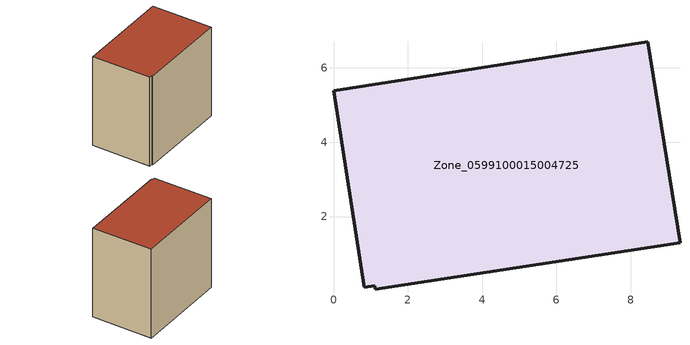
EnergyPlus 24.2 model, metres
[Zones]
Zone_0599100015004725
 floor ground (C_G): 1.12,0.04 1.1,0.14 0.83,0.1 0,5.38 8.46,6.71 9.32,1.3 z0.98
 wall outside (C_F): 9.32,1.3 8.46,6.71 0,5.38 0.83,0.1 1.1,0.14 1.12,0.04 9.32,1.3 z0.98:9.27
 roof outside (C_R): 1.1,0.14 1.12,0.04 9.32,1.3 8.46,6.71 0,5.38 0.83,0.1 z9.27
[BUILDING]
Pand.0599100015004725: North Axis=0; Terrain=City; Loads Convergence Tolerance Value=0.04; Temperature Convergence Tolerance Value=0.4; Solar Distribution=FullExterior; Maximum Number of Warmup Days=25; Minimum Number of Warmup Days=1
[Site:Location]
Rotterdam.The.Hague.AP_ZH_NLD Design_Conditions: Latitude=51.96; Longitude=4.45; Time Zone=1; Elevation=-4.5
[SITE:GROUNDTEMPERATURE:BUILDINGSURFACE]
18, 18, 18, 18, 18, 18, 18, 18, 18, 18, 18, 18
[MATERIAL] Thermal Absorptance=0.9; Solar Absorptance=0.7; Visible Absorptance=0.7
Name | Roughness | Thickness | Conductivity | Density | Specific Heat
G.TI.1975-1991 | MediumSmooth | 0.15 | 0.288461 | 540 | 1210
F.TI.1975-1991 | Rough | 0.3 | 0.230769 | 1920 | 840
R.TI.1975-1991 | MediumRough | 0.2 | 0.153846 | 1500 | 1000
[CONSTRUCTION]
C_G: G.TI.1975-1991
C_F: F.TI.1975-1991
C_R: R.TI.1975-1991
[ZONE]
Zone_0599100015004725: Type=1; Multiplier=1; Ceiling Height=Autocalculate; Volume=Autocalculate; Floor Area=autocalculate; Part of Total Floor Area=Yes
[ZONEINFILTRATION:DESIGNFLOWRATE]
Infil_Zone_0599100015004725: Zone or ZoneList or Space or SpaceList=Zone_0599100015004725; Schedule=AlwaysOn; Design Flow Rate Calculation Method=Flow/Area; Flow Rate per Floor Area=0.003; Constant Term Coefficient=1; Temperature Term Coefficient=0; Velocity Term Coefficient=0; Velocity Squared Term Coefficient=0
[HVACTEMPLATE:ZONE:IDEALLOADSAIRSYSTEM]
Zone_0599100015004725: Maximum Heating Supply Air Temperature=50; Minimum Cooling Supply Air Temperature=13; Maximum Heating Supply Air Humidity Ratio=0.0156; Minimum Cooling Supply Air Humidity Ratio=0.0077; Heating Limit=NoLimit; Cooling Limit=NoLimit; Dehumidification Control Type=ConstantSensibleHeatRatio; Cooling Sensible Heat Ratio=0.7; Dehumidification Setpoint=60; Humidification Control Type=None; Humidification Setpoint=30; Outdoor Air Method=None; Outdoor Air Flow Rate per Person=0.00944; Outdoor Air Flow Rate per Zone Floor Area=0; Outdoor Air Flow Rate per Zone=0; Demand Controlled Ventilation Type=None; Outdoor Air Economizer Type=NoEconomizer; Heat Recovery Type=None; Sensible Heat Recovery Effectiveness=0.7; Latent Heat Recovery Effectiveness=0.65
[ZONECONTROL:THERMOSTAT]
ThermostatControl_Zone_0599100015004725: Zone or ZoneList=Zone_0599100015004725; Control Type Schedule=DualSetpointControlType; Control 1=Thermostat_Zone_0599100015004725; Temperature Difference Between Cutout And Setpoint=0
[THERMOSTATSETPOINT:DUALSETPOINT]
Thermostat_Zone_0599100015004725: Heating Setpoint Temperature Schedule=HeatingSetpoint_Zone_0599100015004725; Cooling Setpoint Temperature Schedule=CoolingSetpoint_Zone_0599100015004725
[SCHEDULE:COMPACT]
HeatingSetpoint_Zone_0599100015004725: Through: 12/31, For: AllDays, Until: 24:00, 21
CoolingSetpoint_Zone_0599100015004725: Through: 12/31, For: AllDays, Until: 24:00, 24
DualSetpointControlType: Through: 12/31, For: AllDays, Until: 24:00, 4
AlwaysOn: Through: 12/31, For: AllDays, Until: 24:00, 1
